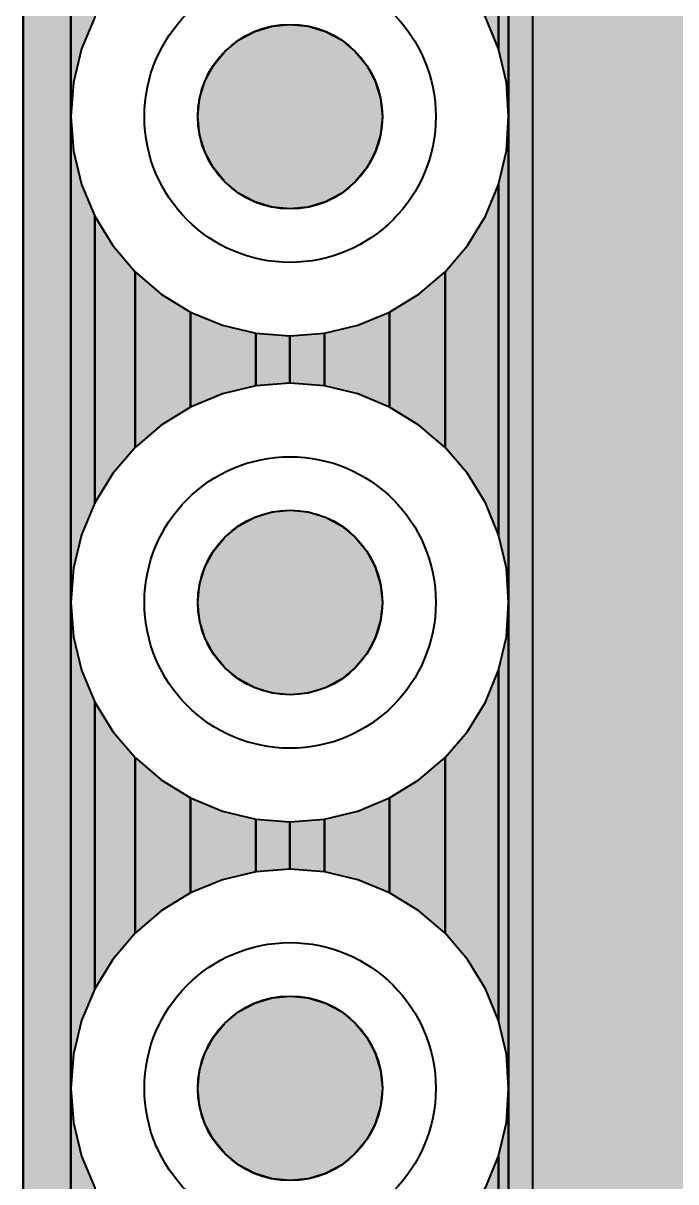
# Model space of a CAD drawing. Header units: millimetres. Extents: x 3.5 to 57, y 2.4 to 42.4.
# Drawn here: x 14.06 to 17.48, y 27 to 33.06 of the extents above; entities that cross this region are included whole.
import ezdxf

# ---------------------------------------------------------------- set-up
doc = ezdxf.new("R2010")
doc.units = ezdxf.units.MM
for name, color, linetype in [('bottom_copper', 7, 'Continuous'), ('bottom_silk', 7, 'Continuous'), ('drill_plated', 7, 'Continuous'), ('top_copper', 7, 'Continuous')]:
    doc.layers.add(name, color=color, linetype=linetype)

# ---------------------------------------------------------------- blocks, each defined once
blk = doc.blocks.new('Block6807')
at = {"layer": 'bottom_copper', "lineweight": 40}
for points in [[(9.5036, 0), (0.9636, 0), (0.9636, 38.9999), (9.5036, 38.9999), (9.5036, 0)], [(0.9636, 29.7753), (0.953, 29.9547), (0.911, 30.1296), (0.911, 31.961), (0.953, 32.1359), (0.9636, 32.3153), (0.9636, 29.7753)], [(0.911, 30.1296), (0.8422, 30.2958), (0.7482, 30.4492), (0.6313, 30.586), (0.6313, 31.5046), (0.7482, 31.6414), (0.8422, 31.7948), (0.911, 31.961), (0.911, 30.1296)], [(0.9636, 27.2353), (0.953, 27.4147), (0.911, 27.5896), (0.911, 29.421), (0.953, 29.5959), (0.9636, 29.7753), (0.9636, 27.2353)], [(0.911, 27.5896), (0.8422, 27.7558), (0.7482, 27.9092), (0.6313, 28.046), (0.6313, 28.9646), (0.7482, 29.1014), (0.8422, 29.2548), (0.911, 29.421), (0.911, 27.5896)], [(0.6313, 28.046), (0.4945, 28.1629), (0.3411, 28.2569), (0.3411, 28.7537), (0.4945, 28.8477), (0.6313, 28.9646), (0.6313, 28.046)], [(0.3411, 28.2569), (0.1749, 28.3257), (0, 28.3677), (0, 28.6429), (0.1749, 28.6849), (0.3411, 28.7537), (0.3411, 28.2569)], [(0, 28.3677), (-0.1794, 28.3818), (-0.1812, 28.3817), (-0.1812, 28.6289), (-0.1794, 28.6288), (0, 28.6429), (0, 28.3677)], [(0.9636, 24.6953), (0.953, 24.8747), (0.911, 25.0496), (0.911, 26.881), (0.953, 27.0559), (0.9636, 27.2353), (0.9636, 24.6953)], [(0.911, 25.0496), (0.8422, 25.2158), (0.7482, 25.3692), (0.6313, 25.506), (0.6313, 26.4246), (0.7482, 26.5614), (0.8422, 26.7148), (0.911, 26.881), (0.911, 25.0496)], [(0.6313, 25.506), (0.4945, 25.6229), (0.3411, 25.7169), (0.3411, 26.2137), (0.4945, 26.3077), (0.6313, 26.4246), (0.6313, 25.506)], [(0.3411, 25.7169), (0.1749, 25.7857), (0, 25.8277), (0, 26.1029), (0.1749, 26.1449), (0.3411, 26.2137), (0.3411, 25.7169)], [(0, 25.8277), (-0.1794, 25.8418), (-0.1812, 25.8417), (-0.1812, 26.0889), (-0.1794, 26.0888), (0, 26.1029), (0, 25.8277)], [(0.9636, 22.1553), (0.953, 22.3347), (0.911, 22.5096), (0.911, 24.341), (0.953, 24.5159), (0.9636, 24.6953), (0.9636, 22.1553)], [(0.911, 22.5096), (0.8422, 22.6758), (0.7482, 22.8292), (0.6313, 22.966), (0.6313, 23.8846), (0.7482, 24.0214), (0.8422, 24.1748), (0.911, 24.341), (0.911, 22.5096)]]:
    blk.add_hatch(color=7, dxfattribs=at).paths.add_polyline_path(points, flags=0)
at = {"layer": 'bottom_copper', "color": 7, "lineweight": 40}
for points in [[(9.5036, 0), (0.9636, 0), (0.9636, 38.9999), (9.5036, 38.9999), (9.5036, 0)], [(0.9636, 29.7753), (0.953, 29.9547), (0.911, 30.1296), (0.911, 31.961), (0.953, 32.1359), (0.9636, 32.3153), (0.9636, 29.7753)], [(0.911, 30.1296), (0.8422, 30.2958), (0.7482, 30.4492), (0.6313, 30.586), (0.6313, 31.5046), (0.7482, 31.6414), (0.8422, 31.7948), (0.911, 31.961), (0.911, 30.1296)], [(0.9636, 27.2353), (0.953, 27.4147), (0.911, 27.5896), (0.911, 29.421), (0.953, 29.5959), (0.9636, 29.7753), (0.9636, 27.2353)], [(0.911, 27.5896), (0.8422, 27.7558), (0.7482, 27.9092), (0.6313, 28.046), (0.6313, 28.9646), (0.7482, 29.1014), (0.8422, 29.2548), (0.911, 29.421), (0.911, 27.5896)], [(0.6313, 28.046), (0.4945, 28.1629), (0.3411, 28.2569), (0.3411, 28.7537), (0.4945, 28.8477), (0.6313, 28.9646), (0.6313, 28.046)], [(0.3411, 28.2569), (0.1749, 28.3257), (0, 28.3677), (0, 28.6429), (0.1749, 28.6849), (0.3411, 28.7537), (0.3411, 28.2569)], [(0, 28.3677), (-0.1794, 28.3818), (-0.1812, 28.3817), (-0.1812, 28.6289), (-0.1794, 28.6288), (0, 28.6429), (0, 28.3677)], [(0.9636, 24.6953), (0.953, 24.8747), (0.911, 25.0496), (0.911, 26.881), (0.953, 27.0559), (0.9636, 27.2353), (0.9636, 24.6953)], [(0.911, 25.0496), (0.8422, 25.2158), (0.7482, 25.3692), (0.6313, 25.506), (0.6313, 26.4246), (0.7482, 26.5614), (0.8422, 26.7148), (0.911, 26.881), (0.911, 25.0496)], [(0.6313, 25.506), (0.4945, 25.6229), (0.3411, 25.7169), (0.3411, 26.2137), (0.4945, 26.3077), (0.6313, 26.4246), (0.6313, 25.506)], [(0.3411, 25.7169), (0.1749, 25.7857), (0, 25.8277), (0, 26.1029), (0.1749, 26.1449), (0.3411, 26.2137), (0.3411, 25.7169)], [(0, 25.8277), (-0.1794, 25.8418), (-0.1812, 25.8417), (-0.1812, 26.0889), (-0.1794, 26.0888), (0, 26.1029), (0, 25.8277)], [(0.9636, 22.1553), (0.953, 22.3347), (0.911, 22.5096), (0.911, 24.341), (0.953, 24.5159), (0.9636, 24.6953), (0.9636, 22.1553)], [(0.911, 22.5096), (0.8422, 22.6758), (0.7482, 22.8292), (0.6313, 22.966), (0.6313, 23.8846), (0.7482, 24.0214), (0.8422, 24.1748), (0.911, 24.341), (0.911, 22.5096)]]:
    blk.add_lwpolyline(points, close=True, dxfattribs=at)
blk = doc.blocks.new('Block9329')
at = {"layer": 'bottom_copper', "lineweight": 40}
for points in [[(1.2141, 0), (0.9648, 0), (0.9648, 38.9999), (1.2141, 38.9999), (1.2141, 0)], [(0.9648, 0), (0.9636, 0), (0.9636, 36.618), (0.9648, 36.6333), (0.9648, 0)], [(1.339, 30.2958), (1.2702, 30.1296), (1.2282, 29.9547), (1.2141, 29.7753), (1.2141, 32.3153), (1.2282, 32.1359), (1.2702, 31.961), (1.339, 31.7948), (1.339, 30.2958)], [(1.339, 27.7558), (1.2702, 27.5896), (1.2282, 27.4147), (1.2141, 27.2353), (1.2141, 29.7753), (1.2282, 29.5959), (1.2702, 29.421), (1.339, 29.2548), (1.339, 27.7558)], [(1.5499, 28.046), (1.433, 27.9092), (1.339, 27.7558), (1.339, 29.2548), (1.433, 29.1014), (1.5499, 28.9646), (1.5499, 28.046)], [(1.8401, 28.2569), (1.6867, 28.1629), (1.5499, 28.046), (1.5499, 28.9646), (1.6867, 28.8477), (1.8401, 28.7537), (1.8401, 28.2569)], [(2.1812, 28.3677), (2.0063, 28.3257), (1.8401, 28.2569), (1.8401, 28.7537), (2.0063, 28.6849), (2.1812, 28.6429), (2.1812, 28.3677)], [(2.3588, 28.3817), (2.1812, 28.3677), (2.1812, 28.6429), (2.3588, 28.6289), (2.3588, 28.3817)], [(1.339, 25.2158), (1.2702, 25.0496), (1.2282, 24.8747), (1.2141, 24.6953), (1.2141, 27.2353), (1.2282, 27.0559), (1.2702, 26.881), (1.339, 26.7148), (1.339, 25.2158)], [(1.5499, 25.506), (1.433, 25.3692), (1.339, 25.2158), (1.339, 26.7148), (1.433, 26.5614), (1.5499, 26.4246), (1.5499, 25.506)], [(1.8401, 25.7169), (1.6867, 25.6229), (1.5499, 25.506), (1.5499, 26.4246), (1.6867, 26.3077), (1.8401, 26.2137), (1.8401, 25.7169)], [(2.1812, 25.8277), (2.0063, 25.7857), (1.8401, 25.7169), (1.8401, 26.2137), (2.0063, 26.1449), (2.1812, 26.1029), (2.1812, 25.8277)], [(2.3588, 25.8417), (2.1812, 25.8277), (2.1812, 26.1029), (2.3588, 26.0889), (2.3588, 25.8417)], [(1.339, 22.6758), (1.2702, 22.5096), (1.2282, 22.3347), (1.2141, 22.1553), (1.2141, 24.6953), (1.2282, 24.5159), (1.2702, 24.341), (1.339, 24.1748), (1.339, 22.6758)]]:
    blk.add_hatch(color=7, dxfattribs=at).paths.add_polyline_path(points, flags=0)
at = {"layer": 'bottom_copper', "color": 7, "lineweight": 40}
for points in [[(1.2141, 0), (0.9648, 0), (0.9648, 38.9999), (1.2141, 38.9999), (1.2141, 0)], [(0.9648, 0), (0.9636, 0), (0.9636, 36.618), (0.9648, 36.6333), (0.9648, 0)], [(1.339, 30.2958), (1.2702, 30.1296), (1.2282, 29.9547), (1.2141, 29.7753), (1.2141, 32.3153), (1.2282, 32.1359), (1.2702, 31.961), (1.339, 31.7948), (1.339, 30.2958)], [(1.339, 27.7558), (1.2702, 27.5896), (1.2282, 27.4147), (1.2141, 27.2353), (1.2141, 29.7753), (1.2282, 29.5959), (1.2702, 29.421), (1.339, 29.2548), (1.339, 27.7558)], [(1.5499, 28.046), (1.433, 27.9092), (1.339, 27.7558), (1.339, 29.2548), (1.433, 29.1014), (1.5499, 28.9646), (1.5499, 28.046)], [(1.8401, 28.2569), (1.6867, 28.1629), (1.5499, 28.046), (1.5499, 28.9646), (1.6867, 28.8477), (1.8401, 28.7537), (1.8401, 28.2569)], [(2.1812, 28.3677), (2.0063, 28.3257), (1.8401, 28.2569), (1.8401, 28.7537), (2.0063, 28.6849), (2.1812, 28.6429), (2.1812, 28.3677)], [(2.3588, 28.3817), (2.1812, 28.3677), (2.1812, 28.6429), (2.3588, 28.6289), (2.3588, 28.3817)], [(1.339, 25.2158), (1.2702, 25.0496), (1.2282, 24.8747), (1.2141, 24.6953), (1.2141, 27.2353), (1.2282, 27.0559), (1.2702, 26.881), (1.339, 26.7148), (1.339, 25.2158)], [(1.5499, 25.506), (1.433, 25.3692), (1.339, 25.2158), (1.339, 26.7148), (1.433, 26.5614), (1.5499, 26.4246), (1.5499, 25.506)], [(1.8401, 25.7169), (1.6867, 25.6229), (1.5499, 25.506), (1.5499, 26.4246), (1.6867, 26.3077), (1.8401, 26.2137), (1.8401, 25.7169)], [(2.1812, 25.8277), (2.0063, 25.7857), (1.8401, 25.7169), (1.8401, 26.2137), (2.0063, 26.1449), (2.1812, 26.1029), (2.1812, 25.8277)], [(2.3588, 25.8417), (2.1812, 25.8277), (2.1812, 26.1029), (2.3588, 26.0889), (2.3588, 25.8417)], [(1.339, 22.6758), (1.2702, 22.5096), (1.2282, 22.3347), (1.2141, 22.1553), (1.2141, 24.6953), (1.2282, 24.5159), (1.2702, 24.341), (1.339, 24.1748), (1.339, 22.6758)]]:
    blk.add_lwpolyline(points, close=True, dxfattribs=at)
blk = doc.blocks.new('Block28385')
at = {"layer": 'top_copper', "lineweight": 40}
for points in [[(9.5036, 0), (0.9636, 0), (0.9636, 38.9999), (9.5036, 38.9999), (9.5036, 0)], [(0.9636, 29.7753), (0.953, 29.9547), (0.911, 30.1296), (0.911, 31.961), (0.953, 32.1359), (0.9636, 32.3153), (0.9636, 29.7753)], [(0.911, 30.1296), (0.8422, 30.2958), (0.7482, 30.4492), (0.6313, 30.586), (0.6313, 31.5046), (0.7482, 31.6414), (0.8422, 31.7948), (0.911, 31.961), (0.911, 30.1296)], [(0.9636, 27.2353), (0.953, 27.4147), (0.911, 27.5896), (0.911, 29.421), (0.953, 29.5959), (0.9636, 29.7753), (0.9636, 27.2353)], [(0.911, 27.5896), (0.8422, 27.7558), (0.7482, 27.9092), (0.6313, 28.046), (0.6313, 28.9646), (0.7482, 29.1014), (0.8422, 29.2548), (0.911, 29.421), (0.911, 27.5896)], [(0.6313, 28.046), (0.4945, 28.1629), (0.3411, 28.2569), (0.3411, 28.7537), (0.4945, 28.8477), (0.6313, 28.9646), (0.6313, 28.046)], [(0.3411, 28.2569), (0.1749, 28.3257), (0, 28.3677), (0, 28.6429), (0.1749, 28.6849), (0.3411, 28.7537), (0.3411, 28.2569)], [(0, 28.3677), (-0.1794, 28.3818), (-0.1812, 28.3817), (-0.1812, 28.6289), (-0.1794, 28.6288), (0, 28.6429), (0, 28.3677)], [(0.9636, 24.6953), (0.953, 24.8747), (0.911, 25.0496), (0.911, 26.881), (0.953, 27.0559), (0.9636, 27.2353), (0.9636, 24.6953)], [(0.911, 25.0496), (0.8422, 25.2158), (0.7482, 25.3692), (0.6313, 25.506), (0.6313, 26.4246), (0.7482, 26.5614), (0.8422, 26.7148), (0.911, 26.881), (0.911, 25.0496)], [(0.6313, 25.506), (0.4945, 25.6229), (0.3411, 25.7169), (0.3411, 26.2137), (0.4945, 26.3077), (0.6313, 26.4246), (0.6313, 25.506)], [(0.3411, 25.7169), (0.1749, 25.7857), (0, 25.8277), (0, 26.1029), (0.1749, 26.1449), (0.3411, 26.2137), (0.3411, 25.7169)], [(0, 25.8277), (-0.1794, 25.8418), (-0.1812, 25.8417), (-0.1812, 26.0889), (-0.1794, 26.0888), (0, 26.1029), (0, 25.8277)], [(0.9636, 22.1553), (0.953, 22.3347), (0.911, 22.5096), (0.911, 24.341), (0.953, 24.5159), (0.9636, 24.6953), (0.9636, 22.1553)], [(0.911, 22.5096), (0.8422, 22.6758), (0.7482, 22.8292), (0.6313, 22.966), (0.6313, 23.8846), (0.7482, 24.0214), (0.8422, 24.1748), (0.911, 24.341), (0.911, 22.5096)]]:
    blk.add_hatch(color=7, dxfattribs=at).paths.add_polyline_path(points, flags=0)
at = {"layer": 'top_copper', "color": 7, "lineweight": 40}
for points in [[(9.5036, 0), (0.9636, 0), (0.9636, 38.9999), (9.5036, 38.9999), (9.5036, 0)], [(0.9636, 29.7753), (0.953, 29.9547), (0.911, 30.1296), (0.911, 31.961), (0.953, 32.1359), (0.9636, 32.3153), (0.9636, 29.7753)], [(0.911, 30.1296), (0.8422, 30.2958), (0.7482, 30.4492), (0.6313, 30.586), (0.6313, 31.5046), (0.7482, 31.6414), (0.8422, 31.7948), (0.911, 31.961), (0.911, 30.1296)], [(0.9636, 27.2353), (0.953, 27.4147), (0.911, 27.5896), (0.911, 29.421), (0.953, 29.5959), (0.9636, 29.7753), (0.9636, 27.2353)], [(0.911, 27.5896), (0.8422, 27.7558), (0.7482, 27.9092), (0.6313, 28.046), (0.6313, 28.9646), (0.7482, 29.1014), (0.8422, 29.2548), (0.911, 29.421), (0.911, 27.5896)], [(0.6313, 28.046), (0.4945, 28.1629), (0.3411, 28.2569), (0.3411, 28.7537), (0.4945, 28.8477), (0.6313, 28.9646), (0.6313, 28.046)], [(0.3411, 28.2569), (0.1749, 28.3257), (0, 28.3677), (0, 28.6429), (0.1749, 28.6849), (0.3411, 28.7537), (0.3411, 28.2569)], [(0, 28.3677), (-0.1794, 28.3818), (-0.1812, 28.3817), (-0.1812, 28.6289), (-0.1794, 28.6288), (0, 28.6429), (0, 28.3677)], [(0.9636, 24.6953), (0.953, 24.8747), (0.911, 25.0496), (0.911, 26.881), (0.953, 27.0559), (0.9636, 27.2353), (0.9636, 24.6953)], [(0.911, 25.0496), (0.8422, 25.2158), (0.7482, 25.3692), (0.6313, 25.506), (0.6313, 26.4246), (0.7482, 26.5614), (0.8422, 26.7148), (0.911, 26.881), (0.911, 25.0496)], [(0.6313, 25.506), (0.4945, 25.6229), (0.3411, 25.7169), (0.3411, 26.2137), (0.4945, 26.3077), (0.6313, 26.4246), (0.6313, 25.506)], [(0.3411, 25.7169), (0.1749, 25.7857), (0, 25.8277), (0, 26.1029), (0.1749, 26.1449), (0.3411, 26.2137), (0.3411, 25.7169)], [(0, 25.8277), (-0.1794, 25.8418), (-0.1812, 25.8417), (-0.1812, 26.0889), (-0.1794, 26.0888), (0, 26.1029), (0, 25.8277)], [(0.9636, 22.1553), (0.953, 22.3347), (0.911, 22.5096), (0.911, 24.341), (0.953, 24.5159), (0.9636, 24.6953), (0.9636, 22.1553)], [(0.911, 22.5096), (0.8422, 22.6758), (0.7482, 22.8292), (0.6313, 22.966), (0.6313, 23.8846), (0.7482, 24.0214), (0.8422, 24.1748), (0.911, 24.341), (0.911, 22.5096)]]:
    blk.add_lwpolyline(points, close=True, dxfattribs=at)
blk = doc.blocks.new('Block31291')
at = {"layer": 'top_copper', "lineweight": 40}
for points in [[(1.914, 0), (1.6647, 0), (1.6647, 38.9999), (1.914, 38.9999), (1.914, 0)], [(1.6647, 0), (1.6635, 0), (1.6635, 36.618), (1.6647, 36.6333), (1.6647, 0)], [(2.0389, 30.2958), (1.9701, 30.1296), (1.9281, 29.9547), (1.914, 29.7753), (1.914, 32.3153), (1.9281, 32.1359), (1.9701, 31.961), (2.0389, 31.7948), (2.0389, 30.2958)], [(2.0389, 27.7558), (1.9701, 27.5896), (1.9281, 27.4147), (1.914, 27.2353), (1.914, 29.7753), (1.9281, 29.5959), (1.9701, 29.421), (2.0389, 29.2548), (2.0389, 27.7558)], [(2.2498, 28.046), (2.1329, 27.9092), (2.0389, 27.7558), (2.0389, 29.2548), (2.1329, 29.1014), (2.2498, 28.9646), (2.2498, 28.046)], [(2.54, 28.2569), (2.3866, 28.1629), (2.2498, 28.046), (2.2498, 28.9646), (2.3866, 28.8477), (2.54, 28.7537), (2.54, 28.2569)], [(2.8811, 28.3677), (2.7062, 28.3257), (2.54, 28.2569), (2.54, 28.7537), (2.7062, 28.6849), (2.8811, 28.6429), (2.8811, 28.3677)], [(3.0587, 28.3817), (2.8811, 28.3677), (2.8811, 28.6429), (3.0587, 28.6289), (3.0587, 28.3817)], [(2.0389, 25.2158), (1.9701, 25.0496), (1.9281, 24.8747), (1.914, 24.6953), (1.914, 27.2353), (1.9281, 27.0559), (1.9701, 26.881), (2.0389, 26.7148), (2.0389, 25.2158)], [(2.2498, 25.506), (2.1329, 25.3692), (2.0389, 25.2158), (2.0389, 26.7148), (2.1329, 26.5614), (2.2498, 26.4246), (2.2498, 25.506)], [(2.54, 25.7169), (2.3866, 25.6229), (2.2498, 25.506), (2.2498, 26.4246), (2.3866, 26.3077), (2.54, 26.2137), (2.54, 25.7169)], [(2.8811, 25.8277), (2.7062, 25.7857), (2.54, 25.7169), (2.54, 26.2137), (2.7062, 26.1449), (2.8811, 26.1029), (2.8811, 25.8277)], [(3.0587, 25.8417), (2.8811, 25.8277), (2.8811, 26.1029), (3.0587, 26.0889), (3.0587, 25.8417)], [(2.0389, 22.6758), (1.9701, 22.5096), (1.9281, 22.3347), (1.914, 22.1553), (1.914, 24.6953), (1.9281, 24.5159), (1.9701, 24.341), (2.0389, 24.1748), (2.0389, 22.6758)]]:
    blk.add_hatch(color=7, dxfattribs=at).paths.add_polyline_path(points, flags=0)
at = {"layer": 'top_copper', "color": 7, "lineweight": 40}
for points in [[(1.914, 0), (1.6647, 0), (1.6647, 38.9999), (1.914, 38.9999), (1.914, 0)], [(1.6647, 0), (1.6635, 0), (1.6635, 36.618), (1.6647, 36.6333), (1.6647, 0)], [(2.0389, 30.2958), (1.9701, 30.1296), (1.9281, 29.9547), (1.914, 29.7753), (1.914, 32.3153), (1.9281, 32.1359), (1.9701, 31.961), (2.0389, 31.7948), (2.0389, 30.2958)], [(2.0389, 27.7558), (1.9701, 27.5896), (1.9281, 27.4147), (1.914, 27.2353), (1.914, 29.7753), (1.9281, 29.5959), (1.9701, 29.421), (2.0389, 29.2548), (2.0389, 27.7558)], [(2.2498, 28.046), (2.1329, 27.9092), (2.0389, 27.7558), (2.0389, 29.2548), (2.1329, 29.1014), (2.2498, 28.9646), (2.2498, 28.046)], [(2.54, 28.2569), (2.3866, 28.1629), (2.2498, 28.046), (2.2498, 28.9646), (2.3866, 28.8477), (2.54, 28.7537), (2.54, 28.2569)], [(2.8811, 28.3677), (2.7062, 28.3257), (2.54, 28.2569), (2.54, 28.7537), (2.7062, 28.6849), (2.8811, 28.6429), (2.8811, 28.3677)], [(3.0587, 28.3817), (2.8811, 28.3677), (2.8811, 28.6429), (3.0587, 28.6289), (3.0587, 28.3817)], [(2.0389, 25.2158), (1.9701, 25.0496), (1.9281, 24.8747), (1.914, 24.6953), (1.914, 27.2353), (1.9281, 27.0559), (1.9701, 26.881), (2.0389, 26.7148), (2.0389, 25.2158)], [(2.2498, 25.506), (2.1329, 25.3692), (2.0389, 25.2158), (2.0389, 26.7148), (2.1329, 26.5614), (2.2498, 26.4246), (2.2498, 25.506)], [(2.54, 25.7169), (2.3866, 25.6229), (2.2498, 25.506), (2.2498, 26.4246), (2.3866, 26.3077), (2.54, 26.2137), (2.54, 25.7169)], [(2.8811, 25.8277), (2.7062, 25.7857), (2.54, 25.7169), (2.54, 26.2137), (2.7062, 26.1449), (2.8811, 26.1029), (2.8811, 25.8277)], [(3.0587, 25.8417), (2.8811, 25.8277), (2.8811, 26.1029), (3.0587, 26.0889), (3.0587, 25.8417)], [(2.0389, 22.6758), (1.9701, 22.5096), (1.9281, 22.3347), (1.914, 22.1553), (1.914, 24.6953), (1.9281, 24.5159), (1.9701, 24.341), (2.0389, 24.1748), (2.0389, 22.6758)]]:
    blk.add_lwpolyline(points, close=True, dxfattribs=at)

msp = doc.modelspace()

# ---------------------------------------------------------------- hatches: boundary and pattern name
at = {"layer": 'bottom_copper', "lineweight": 40}
for points in [[(15.9336, 32.4729), (15.9062, 32.3824), (15.8616, 32.299), (15.8015, 32.2259), (15.7284, 32.1658), (15.645, 32.1212), (15.5545, 32.0938), (15.4603, 32.0845), (15.3661, 32.0938), (15.2756, 32.1212), (15.1922, 32.1658), (15.1191, 32.2259), (15.059, 32.299), (15.0144, 32.3824), (14.987, 32.4729), (14.9777, 32.5671), (14.987, 32.6613), (15.0144, 32.7518), (15.059, 32.8352), (15.1191, 32.9083), (15.1922, 32.9684), (15.2756, 33.013), (15.3661, 33.0404), (15.4603, 33.0497), (15.5545, 33.0404), (15.645, 33.013), (15.7284, 32.9684), (15.8015, 32.9083), (15.8616, 32.8352), (15.9062, 32.7518), (15.9336, 32.6613), (15.9429, 32.5671), (15.9336, 32.4729)], [(15.9336, 29.9329), (15.9062, 29.8424), (15.8616, 29.759), (15.8015, 29.6859), (15.7284, 29.6258), (15.645, 29.5812), (15.5545, 29.5538), (15.4603, 29.5445), (15.3661, 29.5538), (15.2756, 29.5812), (15.1922, 29.6258), (15.1191, 29.6859), (15.059, 29.759), (15.0144, 29.8424), (14.987, 29.9329), (14.9777, 30.0271), (14.987, 30.1213), (15.0144, 30.2118), (15.059, 30.2952), (15.1191, 30.3683), (15.1922, 30.4284), (15.2756, 30.473), (15.3661, 30.5004), (15.4603, 30.5097), (15.5545, 30.5004), (15.645, 30.473), (15.7284, 30.4284), (15.8015, 30.3683), (15.8616, 30.2952), (15.9062, 30.2118), (15.9336, 30.1213), (15.9429, 30.0271), (15.9336, 29.9329)], [(15.9336, 27.3929), (15.9062, 27.3024), (15.8616, 27.219), (15.8015, 27.1459), (15.7284, 27.0858), (15.645, 27.0412), (15.5545, 27.0138), (15.4603, 27.0045), (15.3661, 27.0138), (15.2756, 27.0412), (15.1922, 27.0858), (15.1191, 27.1459), (15.059, 27.219), (15.0144, 27.3024), (14.987, 27.3929), (14.9777, 27.4871), (14.987, 27.5813), (15.0144, 27.6718), (15.059, 27.7552), (15.1191, 27.8283), (15.1922, 27.8884), (15.2756, 27.933), (15.3661, 27.9604), (15.4603, 27.9697), (15.5545, 27.9604), (15.645, 27.933), (15.7284, 27.8884), (15.8015, 27.8283), (15.8616, 27.7552), (15.9062, 27.6718), (15.9336, 27.5813), (15.9429, 27.4871), (15.9336, 27.3929)]]:
    msp.add_hatch(color=7, dxfattribs=at).paths.add_polyline_path(points, flags=0)
at = {"layer": 'drill_plated', "lineweight": 40}
for points in [[(15.9336, 32.4729), (15.9062, 32.3824), (15.8616, 32.299), (15.8015, 32.2259), (15.7284, 32.1658), (15.645, 32.1212), (15.5545, 32.0938), (15.4603, 32.0845), (15.3661, 32.0938), (15.2756, 32.1212), (15.1922, 32.1658), (15.1191, 32.2259), (15.059, 32.299), (15.0144, 32.3824), (14.987, 32.4729), (14.9777, 32.5671), (14.987, 32.6613), (15.0144, 32.7518), (15.059, 32.8352), (15.1191, 32.9083), (15.1922, 32.9684), (15.2756, 33.013), (15.3661, 33.0404), (15.4603, 33.0497), (15.5545, 33.0404), (15.645, 33.013), (15.7284, 32.9684), (15.8015, 32.9083), (15.8616, 32.8352), (15.9062, 32.7518), (15.9336, 32.6613), (15.9429, 32.5671), (15.9336, 32.4729)], [(15.9336, 29.9329), (15.9062, 29.8424), (15.8616, 29.759), (15.8015, 29.6859), (15.7284, 29.6258), (15.645, 29.5812), (15.5545, 29.5538), (15.4603, 29.5445), (15.3661, 29.5538), (15.2756, 29.5812), (15.1922, 29.6258), (15.1191, 29.6859), (15.059, 29.759), (15.0144, 29.8424), (14.987, 29.9329), (14.9777, 30.0271), (14.987, 30.1213), (15.0144, 30.2118), (15.059, 30.2952), (15.1191, 30.3683), (15.1922, 30.4284), (15.2756, 30.473), (15.3661, 30.5004), (15.4603, 30.5097), (15.5545, 30.5004), (15.645, 30.473), (15.7284, 30.4284), (15.8015, 30.3683), (15.8616, 30.2952), (15.9062, 30.2118), (15.9336, 30.1213), (15.9429, 30.0271), (15.9336, 29.9329)], [(15.9336, 27.3929), (15.9062, 27.3024), (15.8616, 27.219), (15.8015, 27.1459), (15.7284, 27.0858), (15.645, 27.0412), (15.5545, 27.0138), (15.4603, 27.0045), (15.3661, 27.0138), (15.2756, 27.0412), (15.1922, 27.0858), (15.1191, 27.1459), (15.059, 27.219), (15.0144, 27.3024), (14.987, 27.3929), (14.9777, 27.4871), (14.987, 27.5813), (15.0144, 27.6718), (15.059, 27.7552), (15.1191, 27.8283), (15.1922, 27.8884), (15.2756, 27.933), (15.3661, 27.9604), (15.4603, 27.9697), (15.5545, 27.9604), (15.645, 27.933), (15.7284, 27.8884), (15.8015, 27.8283), (15.8616, 27.7552), (15.9062, 27.6718), (15.9336, 27.5813), (15.9429, 27.4871), (15.9336, 27.3929)]]:
    msp.add_hatch(color=7, dxfattribs=at).paths.add_polyline_path(points, flags=0)
at = {"layer": 'top_copper', "lineweight": 40}
for points in [[(15.9336, 32.4729), (15.9062, 32.3824), (15.8616, 32.299), (15.8015, 32.2259), (15.7284, 32.1658), (15.645, 32.1212), (15.5545, 32.0938), (15.4603, 32.0845), (15.3661, 32.0938), (15.2756, 32.1212), (15.1922, 32.1658), (15.1191, 32.2259), (15.059, 32.299), (15.0144, 32.3824), (14.987, 32.4729), (14.9777, 32.5671), (14.987, 32.6613), (15.0144, 32.7518), (15.059, 32.8352), (15.1191, 32.9083), (15.1922, 32.9684), (15.2756, 33.013), (15.3661, 33.0404), (15.4603, 33.0497), (15.5545, 33.0404), (15.645, 33.013), (15.7284, 32.9684), (15.8015, 32.9083), (15.8616, 32.8352), (15.9062, 32.7518), (15.9336, 32.6613), (15.9429, 32.5671), (15.9336, 32.4729)], [(15.9336, 29.9329), (15.9062, 29.8424), (15.8616, 29.759), (15.8015, 29.6859), (15.7284, 29.6258), (15.645, 29.5812), (15.5545, 29.5538), (15.4603, 29.5445), (15.3661, 29.5538), (15.2756, 29.5812), (15.1922, 29.6258), (15.1191, 29.6859), (15.059, 29.759), (15.0144, 29.8424), (14.987, 29.9329), (14.9777, 30.0271), (14.987, 30.1213), (15.0144, 30.2118), (15.059, 30.2952), (15.1191, 30.3683), (15.1922, 30.4284), (15.2756, 30.473), (15.3661, 30.5004), (15.4603, 30.5097), (15.5545, 30.5004), (15.645, 30.473), (15.7284, 30.4284), (15.8015, 30.3683), (15.8616, 30.2952), (15.9062, 30.2118), (15.9336, 30.1213), (15.9429, 30.0271), (15.9336, 29.9329)], [(15.9336, 27.3929), (15.9062, 27.3024), (15.8616, 27.219), (15.8015, 27.1459), (15.7284, 27.0858), (15.645, 27.0412), (15.5545, 27.0138), (15.4603, 27.0045), (15.3661, 27.0138), (15.2756, 27.0412), (15.1922, 27.0858), (15.1191, 27.1459), (15.059, 27.219), (15.0144, 27.3024), (14.987, 27.3929), (14.9777, 27.4871), (14.987, 27.5813), (15.0144, 27.6718), (15.059, 27.7552), (15.1191, 27.8283), (15.1922, 27.8884), (15.2756, 27.933), (15.3661, 27.9604), (15.4603, 27.9697), (15.5545, 27.9604), (15.645, 27.933), (15.7284, 27.8884), (15.8015, 27.8283), (15.8616, 27.7552), (15.9062, 27.6718), (15.9336, 27.5813), (15.9429, 27.4871), (15.9336, 27.3929)]]:
    msp.add_hatch(color=7, dxfattribs=at).paths.add_polyline_path(points, flags=0)

# ---------------------------------------------------------------- linework, layer by layer
at = {"layer": 'bottom_copper', "color": 7, "lineweight": 40}
for p, q in [((14.4387, 33.0876), (14.3699, 32.9214)), ((16.5507, 32.9214), (16.4819, 33.0876)), ((14.3699, 32.9214), (14.3279, 32.7465)), ((16.5927, 32.7465), (16.5507, 32.9214)), ((14.3279, 32.7465), (14.3138, 32.5671)), ((16.6033, 32.5671), (16.5927, 32.7465)), ((14.3138, 32.5671), (14.3279, 32.3877)), ((16.5927, 32.3877), (16.6033, 32.5671)), ((14.3279, 32.3877), (14.3699, 32.2128)), ((16.5507, 32.2128), (16.5927, 32.3877)), ((14.3699, 32.2128), (14.4387, 32.0466)), ((16.4819, 32.0466), (16.5507, 32.2128)), ((14.4387, 32.0466), (14.5327, 31.8932)), ((16.3879, 31.8932), (16.4819, 32.0466)), ((14.5327, 31.8932), (14.6496, 31.7564)), ((16.271, 31.7564), (16.3879, 31.8932)), ((14.6496, 31.7564), (14.7864, 31.6395)), ((16.1342, 31.6395), (16.271, 31.7564)), ((14.7864, 31.6395), (14.9398, 31.5455)), ((15.9808, 31.5455), (16.1342, 31.6395)), ((14.9398, 31.5455), (15.106, 31.4767)), ((15.8146, 31.4767), (15.9808, 31.5455)), ((15.106, 31.4767), (15.2809, 31.4347)), ((15.6397, 31.4347), (15.8146, 31.4767)), ((15.2809, 31.4347), (15.4585, 31.4207)), ((15.4585, 31.1735), (15.4585, 31.4207)), ((15.4585, 31.4207), (15.4603, 31.4206)), ((15.4585, 31.4207), (15.4585, 31.1735)), ((15.4603, 31.4206), (15.6397, 31.4347)), ((15.2809, 31.1595), (15.106, 31.1175)), ((15.4585, 31.1735), (15.2809, 31.1595)), ((15.4603, 31.1736), (15.4585, 31.1735)), ((15.6397, 31.1595), (15.4603, 31.1736)), ((15.8146, 31.1175), (15.6397, 31.1595)), ((15.106, 31.1175), (14.9398, 31.0487)), ((15.9808, 31.0487), (15.8146, 31.1175)), ((14.9398, 31.0487), (14.7864, 30.9547)), ((16.1342, 30.9547), (15.9808, 31.0487)), ((14.7864, 30.9547), (14.6496, 30.8378)), ((16.271, 30.8378), (16.1342, 30.9547)), ((14.6496, 30.8378), (14.5327, 30.701)), ((16.3879, 30.701), (16.271, 30.8378)), ((14.5327, 30.701), (14.4387, 30.5476)), ((16.4819, 30.5476), (16.3879, 30.701)), ((14.4387, 30.5476), (14.3699, 30.3814)), ((16.5507, 30.3814), (16.4819, 30.5476)), ((14.3699, 30.3814), (14.3279, 30.2065)), ((16.5927, 30.2065), (16.5507, 30.3814)), ((14.3279, 30.2065), (14.3138, 30.0271)), ((16.6033, 30.0271), (16.5927, 30.2065)), ((14.3138, 30.0271), (14.3279, 29.8477)), ((16.5927, 29.8477), (16.6033, 30.0271)), ((14.3279, 29.8477), (14.3699, 29.6728)), ((16.5507, 29.6728), (16.5927, 29.8477)), ((14.3699, 29.6728), (14.4387, 29.5066)), ((16.4819, 29.5066), (16.5507, 29.6728)), ((14.4387, 29.5066), (14.5327, 29.3532)), ((16.3879, 29.3532), (16.4819, 29.5066)), ((14.5327, 29.3532), (14.6496, 29.2164)), ((16.271, 29.2164), (16.3879, 29.3532)), ((14.6496, 29.2164), (14.7864, 29.0995)), ((16.1342, 29.0995), (16.271, 29.2164)), ((14.7864, 29.0995), (14.9398, 29.0055)), ((15.9808, 29.0055), (16.1342, 29.0995)), ((14.9398, 29.0055), (15.106, 28.9367)), ((15.8146, 28.9367), (15.9808, 29.0055)), ((15.106, 28.9367), (15.2809, 28.8947)), ((15.2809, 28.8947), (15.4585, 28.8807)), ((15.4603, 28.8806), (15.6397, 28.8947)), ((15.6397, 28.8947), (15.8146, 28.9367)), ((15.4585, 28.6335), (15.4585, 28.8807)), ((15.4585, 28.8807), (15.4603, 28.8806)), ((15.4585, 28.8807), (15.4585, 28.6335)), ((15.2809, 28.6195), (15.106, 28.5775)), ((15.4585, 28.6335), (15.2809, 28.6195)), ((15.4603, 28.6336), (15.4585, 28.6335)), ((15.6397, 28.6195), (15.4603, 28.6336)), ((15.8146, 28.5775), (15.6397, 28.6195)), ((15.106, 28.5775), (14.9398, 28.5087)), ((15.9808, 28.5087), (15.8146, 28.5775)), ((14.9398, 28.5087), (14.7864, 28.4147)), ((16.1342, 28.4147), (15.9808, 28.5087)), ((14.7864, 28.4147), (14.6496, 28.2978)), ((16.271, 28.2978), (16.1342, 28.4147)), ((14.6496, 28.2978), (14.5327, 28.161)), ((16.3879, 28.161), (16.271, 28.2978)), ((14.5327, 28.161), (14.4387, 28.0076)), ((16.4819, 28.0076), (16.3879, 28.161)), ((14.4387, 28.0076), (14.3699, 27.8414)), ((16.5507, 27.8414), (16.4819, 28.0076)), ((14.3699, 27.8414), (14.3279, 27.6665)), ((16.5927, 27.6665), (16.5507, 27.8414)), ((14.3279, 27.6665), (14.3138, 27.4871)), ((16.6033, 27.4871), (16.5927, 27.6665)), ((14.3138, 27.4871), (14.3279, 27.3077)), ((16.5927, 27.3077), (16.6033, 27.4871)), ((14.3279, 27.3077), (14.3699, 27.1328)), ((16.5507, 27.1328), (16.5927, 27.3077)), ((14.3699, 27.1328), (14.4387, 26.9666)), ((16.4819, 26.9666), (16.5507, 27.1328))]:
    msp.add_line(p, q, dxfattribs=at)
for points in [[(15.9336, 32.4729), (15.9062, 32.3824), (15.8616, 32.299), (15.8015, 32.2259), (15.7284, 32.1658), (15.645, 32.1212), (15.5545, 32.0938), (15.4603, 32.0845), (15.3661, 32.0938), (15.2756, 32.1212), (15.1922, 32.1658), (15.1191, 32.2259), (15.059, 32.299), (15.0144, 32.3824), (14.987, 32.4729), (14.9777, 32.5671), (14.987, 32.6613), (15.0144, 32.7518), (15.059, 32.8352), (15.1191, 32.9083), (15.1922, 32.9684), (15.2756, 33.013), (15.3661, 33.0404), (15.4603, 33.0497), (15.5545, 33.0404), (15.645, 33.013), (15.7284, 32.9684), (15.8015, 32.9083), (15.8616, 32.8352), (15.9062, 32.7518), (15.9336, 32.6613), (15.9429, 32.5671), (15.9336, 32.4729)], [(15.9336, 29.9329), (15.9062, 29.8424), (15.8616, 29.759), (15.8015, 29.6859), (15.7284, 29.6258), (15.645, 29.5812), (15.5545, 29.5538), (15.4603, 29.5445), (15.3661, 29.5538), (15.2756, 29.5812), (15.1922, 29.6258), (15.1191, 29.6859), (15.059, 29.759), (15.0144, 29.8424), (14.987, 29.9329), (14.9777, 30.0271), (14.987, 30.1213), (15.0144, 30.2118), (15.059, 30.2952), (15.1191, 30.3683), (15.1922, 30.4284), (15.2756, 30.473), (15.3661, 30.5004), (15.4603, 30.5097), (15.5545, 30.5004), (15.645, 30.473), (15.7284, 30.4284), (15.8015, 30.3683), (15.8616, 30.2952), (15.9062, 30.2118), (15.9336, 30.1213), (15.9429, 30.0271), (15.9336, 29.9329)], [(15.9336, 27.3929), (15.9062, 27.3024), (15.8616, 27.219), (15.8015, 27.1459), (15.7284, 27.0858), (15.645, 27.0412), (15.5545, 27.0138), (15.4603, 27.0045), (15.3661, 27.0138), (15.2756, 27.0412), (15.1922, 27.0858), (15.1191, 27.1459), (15.059, 27.219), (15.0144, 27.3024), (14.987, 27.3929), (14.9777, 27.4871), (14.987, 27.5813), (15.0144, 27.6718), (15.059, 27.7552), (15.1191, 27.8283), (15.1922, 27.8884), (15.2756, 27.933), (15.3661, 27.9604), (15.4603, 27.9697), (15.5545, 27.9604), (15.645, 27.933), (15.7284, 27.8884), (15.8015, 27.8283), (15.8616, 27.7552), (15.9062, 27.6718), (15.9336, 27.5813), (15.9429, 27.4871), (15.9336, 27.3929)]]:
    msp.add_lwpolyline(points, close=True, dxfattribs=at)
for centre, major_axis in [((15.4603, 32.5671), (0.762, 0)), ((15.4603, 32.5671), (0.4826, 0)), ((15.4603, 30.0271), (0.762, 0)), ((15.4603, 30.0271), (0.4826, 0)), ((15.4603, 27.4871), (0.762, 0)), ((15.4603, 27.4871), (0.4826, 0))]:
    msp.add_ellipse(centre, major_axis=major_axis, ratio=1, dxfattribs=at)
at = {"layer": 'bottom_silk', "color": 7, "lineweight": 40}
msp.add_line((16.7303, 3.3571), (16.7303, 41.4571), dxfattribs=at)
at = {"layer": 'drill_plated', "color": 7, "lineweight": 40}
for points in [[(15.9336, 32.4729), (15.9062, 32.3824), (15.8616, 32.299), (15.8015, 32.2259), (15.7284, 32.1658), (15.645, 32.1212), (15.5545, 32.0938), (15.4603, 32.0845), (15.3661, 32.0938), (15.2756, 32.1212), (15.1922, 32.1658), (15.1191, 32.2259), (15.059, 32.299), (15.0144, 32.3824), (14.987, 32.4729), (14.9777, 32.5671), (14.987, 32.6613), (15.0144, 32.7518), (15.059, 32.8352), (15.1191, 32.9083), (15.1922, 32.9684), (15.2756, 33.013), (15.3661, 33.0404), (15.4603, 33.0497), (15.5545, 33.0404), (15.645, 33.013), (15.7284, 32.9684), (15.8015, 32.9083), (15.8616, 32.8352), (15.9062, 32.7518), (15.9336, 32.6613), (15.9429, 32.5671), (15.9336, 32.4729)], [(15.9336, 29.9329), (15.9062, 29.8424), (15.8616, 29.759), (15.8015, 29.6859), (15.7284, 29.6258), (15.645, 29.5812), (15.5545, 29.5538), (15.4603, 29.5445), (15.3661, 29.5538), (15.2756, 29.5812), (15.1922, 29.6258), (15.1191, 29.6859), (15.059, 29.759), (15.0144, 29.8424), (14.987, 29.9329), (14.9777, 30.0271), (14.987, 30.1213), (15.0144, 30.2118), (15.059, 30.2952), (15.1191, 30.3683), (15.1922, 30.4284), (15.2756, 30.473), (15.3661, 30.5004), (15.4603, 30.5097), (15.5545, 30.5004), (15.645, 30.473), (15.7284, 30.4284), (15.8015, 30.3683), (15.8616, 30.2952), (15.9062, 30.2118), (15.9336, 30.1213), (15.9429, 30.0271), (15.9336, 29.9329)], [(15.9336, 27.3929), (15.9062, 27.3024), (15.8616, 27.219), (15.8015, 27.1459), (15.7284, 27.0858), (15.645, 27.0412), (15.5545, 27.0138), (15.4603, 27.0045), (15.3661, 27.0138), (15.2756, 27.0412), (15.1922, 27.0858), (15.1191, 27.1459), (15.059, 27.219), (15.0144, 27.3024), (14.987, 27.3929), (14.9777, 27.4871), (14.987, 27.5813), (15.0144, 27.6718), (15.059, 27.7552), (15.1191, 27.8283), (15.1922, 27.8884), (15.2756, 27.933), (15.3661, 27.9604), (15.4603, 27.9697), (15.5545, 27.9604), (15.645, 27.933), (15.7284, 27.8884), (15.8015, 27.8283), (15.8616, 27.7552), (15.9062, 27.6718), (15.9336, 27.5813), (15.9429, 27.4871), (15.9336, 27.3929)]]:
    msp.add_lwpolyline(points, close=True, dxfattribs=at)
for centre in [(15.4603, 32.5671), (15.4603, 30.0271), (15.4603, 27.4871)]:
    msp.add_ellipse(centre, major_axis=(0.4826, 0), ratio=1, dxfattribs=at)
at = {"layer": 'top_copper', "color": 7, "lineweight": 40}
for p, q in [((14.4387, 33.0876), (14.3699, 32.9214)), ((16.5507, 32.9214), (16.4819, 33.0876)), ((14.3699, 32.9214), (14.3279, 32.7465)), ((16.5927, 32.7465), (16.5507, 32.9214)), ((14.3279, 32.7465), (14.3138, 32.5671)), ((16.6033, 32.5671), (16.5927, 32.7465)), ((14.3138, 32.5671), (14.3279, 32.3877)), ((16.5927, 32.3877), (16.6033, 32.5671)), ((14.3279, 32.3877), (14.3699, 32.2128)), ((16.5507, 32.2128), (16.5927, 32.3877)), ((14.3699, 32.2128), (14.4387, 32.0466)), ((16.4819, 32.0466), (16.5507, 32.2128)), ((14.4387, 32.0466), (14.5327, 31.8932)), ((16.3879, 31.8932), (16.4819, 32.0466)), ((14.5327, 31.8932), (14.6496, 31.7564)), ((16.271, 31.7564), (16.3879, 31.8932)), ((14.6496, 31.7564), (14.7864, 31.6395)), ((16.1342, 31.6395), (16.271, 31.7564)), ((14.7864, 31.6395), (14.9398, 31.5455)), ((15.9808, 31.5455), (16.1342, 31.6395)), ((14.9398, 31.5455), (15.106, 31.4767)), ((15.8146, 31.4767), (15.9808, 31.5455)), ((15.106, 31.4767), (15.2809, 31.4347)), ((15.6397, 31.4347), (15.8146, 31.4767)), ((15.2809, 31.4347), (15.4585, 31.4207)), ((15.4585, 31.1735), (15.4585, 31.4207)), ((15.4585, 31.4207), (15.4603, 31.4206)), ((15.4585, 31.4207), (15.4585, 31.1735)), ((15.4603, 31.4206), (15.6397, 31.4347)), ((15.2809, 31.1595), (15.106, 31.1175)), ((15.4585, 31.1735), (15.2809, 31.1595)), ((15.4603, 31.1736), (15.4585, 31.1735)), ((15.6397, 31.1595), (15.4603, 31.1736)), ((15.8146, 31.1175), (15.6397, 31.1595)), ((15.106, 31.1175), (14.9398, 31.0487)), ((15.9808, 31.0487), (15.8146, 31.1175)), ((14.9398, 31.0487), (14.7864, 30.9547)), ((16.1342, 30.9547), (15.9808, 31.0487)), ((14.7864, 30.9547), (14.6496, 30.8378)), ((16.271, 30.8378), (16.1342, 30.9547)), ((14.6496, 30.8378), (14.5327, 30.701)), ((16.3879, 30.701), (16.271, 30.8378)), ((14.5327, 30.701), (14.4387, 30.5476)), ((16.4819, 30.5476), (16.3879, 30.701)), ((14.4387, 30.5476), (14.3699, 30.3814)), ((16.5507, 30.3814), (16.4819, 30.5476)), ((14.3699, 30.3814), (14.3279, 30.2065)), ((16.5927, 30.2065), (16.5507, 30.3814)), ((14.3279, 30.2065), (14.3138, 30.0271)), ((16.6033, 30.0271), (16.5927, 30.2065)), ((14.3138, 30.0271), (14.3279, 29.8477)), ((16.5927, 29.8477), (16.6033, 30.0271)), ((14.3279, 29.8477), (14.3699, 29.6728)), ((16.5507, 29.6728), (16.5927, 29.8477)), ((14.3699, 29.6728), (14.4387, 29.5066)), ((16.4819, 29.5066), (16.5507, 29.6728)), ((14.4387, 29.5066), (14.5327, 29.3532)), ((16.3879, 29.3532), (16.4819, 29.5066)), ((14.5327, 29.3532), (14.6496, 29.2164)), ((16.271, 29.2164), (16.3879, 29.3532)), ((14.6496, 29.2164), (14.7864, 29.0995)), ((16.1342, 29.0995), (16.271, 29.2164)), ((14.7864, 29.0995), (14.9398, 29.0055)), ((15.9808, 29.0055), (16.1342, 29.0995)), ((14.9398, 29.0055), (15.106, 28.9367)), ((15.8146, 28.9367), (15.9808, 29.0055)), ((15.106, 28.9367), (15.2809, 28.8947)), ((15.2809, 28.8947), (15.4585, 28.8807)), ((15.4603, 28.8806), (15.6397, 28.8947)), ((15.6397, 28.8947), (15.8146, 28.9367)), ((15.4585, 28.6335), (15.4585, 28.8807)), ((15.4585, 28.8807), (15.4603, 28.8806)), ((15.4585, 28.8807), (15.4585, 28.6335)), ((15.2809, 28.6195), (15.106, 28.5775)), ((15.4585, 28.6335), (15.2809, 28.6195)), ((15.4603, 28.6336), (15.4585, 28.6335)), ((15.6397, 28.6195), (15.4603, 28.6336)), ((15.8146, 28.5775), (15.6397, 28.6195)), ((15.106, 28.5775), (14.9398, 28.5087)), ((15.9808, 28.5087), (15.8146, 28.5775)), ((14.9398, 28.5087), (14.7864, 28.4147)), ((16.1342, 28.4147), (15.9808, 28.5087)), ((14.7864, 28.4147), (14.6496, 28.2978)), ((16.271, 28.2978), (16.1342, 28.4147)), ((14.6496, 28.2978), (14.5327, 28.161)), ((16.3879, 28.161), (16.271, 28.2978)), ((14.5327, 28.161), (14.4387, 28.0076)), ((16.4819, 28.0076), (16.3879, 28.161)), ((14.4387, 28.0076), (14.3699, 27.8414)), ((16.5507, 27.8414), (16.4819, 28.0076)), ((14.3699, 27.8414), (14.3279, 27.6665)), ((16.5927, 27.6665), (16.5507, 27.8414)), ((14.3279, 27.6665), (14.3138, 27.4871)), ((16.6033, 27.4871), (16.5927, 27.6665)), ((14.3138, 27.4871), (14.3279, 27.3077)), ((16.5927, 27.3077), (16.6033, 27.4871)), ((14.3279, 27.3077), (14.3699, 27.1328)), ((16.5507, 27.1328), (16.5927, 27.3077)), ((14.3699, 27.1328), (14.4387, 26.9666)), ((16.4819, 26.9666), (16.5507, 27.1328))]:
    msp.add_line(p, q, dxfattribs=at)
for points in [[(15.9336, 32.4729), (15.9062, 32.3824), (15.8616, 32.299), (15.8015, 32.2259), (15.7284, 32.1658), (15.645, 32.1212), (15.5545, 32.0938), (15.4603, 32.0845), (15.3661, 32.0938), (15.2756, 32.1212), (15.1922, 32.1658), (15.1191, 32.2259), (15.059, 32.299), (15.0144, 32.3824), (14.987, 32.4729), (14.9777, 32.5671), (14.987, 32.6613), (15.0144, 32.7518), (15.059, 32.8352), (15.1191, 32.9083), (15.1922, 32.9684), (15.2756, 33.013), (15.3661, 33.0404), (15.4603, 33.0497), (15.5545, 33.0404), (15.645, 33.013), (15.7284, 32.9684), (15.8015, 32.9083), (15.8616, 32.8352), (15.9062, 32.7518), (15.9336, 32.6613), (15.9429, 32.5671), (15.9336, 32.4729)], [(15.9336, 29.9329), (15.9062, 29.8424), (15.8616, 29.759), (15.8015, 29.6859), (15.7284, 29.6258), (15.645, 29.5812), (15.5545, 29.5538), (15.4603, 29.5445), (15.3661, 29.5538), (15.2756, 29.5812), (15.1922, 29.6258), (15.1191, 29.6859), (15.059, 29.759), (15.0144, 29.8424), (14.987, 29.9329), (14.9777, 30.0271), (14.987, 30.1213), (15.0144, 30.2118), (15.059, 30.2952), (15.1191, 30.3683), (15.1922, 30.4284), (15.2756, 30.473), (15.3661, 30.5004), (15.4603, 30.5097), (15.5545, 30.5004), (15.645, 30.473), (15.7284, 30.4284), (15.8015, 30.3683), (15.8616, 30.2952), (15.9062, 30.2118), (15.9336, 30.1213), (15.9429, 30.0271), (15.9336, 29.9329)], [(15.9336, 27.3929), (15.9062, 27.3024), (15.8616, 27.219), (15.8015, 27.1459), (15.7284, 27.0858), (15.645, 27.0412), (15.5545, 27.0138), (15.4603, 27.0045), (15.3661, 27.0138), (15.2756, 27.0412), (15.1922, 27.0858), (15.1191, 27.1459), (15.059, 27.219), (15.0144, 27.3024), (14.987, 27.3929), (14.9777, 27.4871), (14.987, 27.5813), (15.0144, 27.6718), (15.059, 27.7552), (15.1191, 27.8283), (15.1922, 27.8884), (15.2756, 27.933), (15.3661, 27.9604), (15.4603, 27.9697), (15.5545, 27.9604), (15.645, 27.933), (15.7284, 27.8884), (15.8015, 27.8283), (15.8616, 27.7552), (15.9062, 27.6718), (15.9336, 27.5813), (15.9429, 27.4871), (15.9336, 27.3929)]]:
    msp.add_lwpolyline(points, close=True, dxfattribs=at)
for centre, major_axis in [((15.4603, 32.5671), (0.762, 0)), ((15.4603, 32.5671), (0.4826, 0)), ((15.4603, 30.0271), (0.762, 0)), ((15.4603, 30.0271), (0.4826, 0)), ((15.4603, 27.4871), (0.762, 0)), ((15.4603, 27.4871), (0.4826, 0))]:
    msp.add_ellipse(centre, major_axis=major_axis, ratio=1, dxfattribs=at)

# ---------------------------------------------------------------- block references
at = {"layer": 'bottom_copper'}
for name, p in [('Block9329', (13.0997, 2.7918)), ('Block6807', (15.6397, 2.7918))]:
    msp.add_blockref(name, p, dxfattribs=at)
at = {"layer": 'top_copper'}
for name, p in [('Block31291', (12.3998, 2.7918)), ('Block28385', (15.6397, 2.7918))]:
    msp.add_blockref(name, p, dxfattribs=at)

doc.saveas('drawing.dxf')
